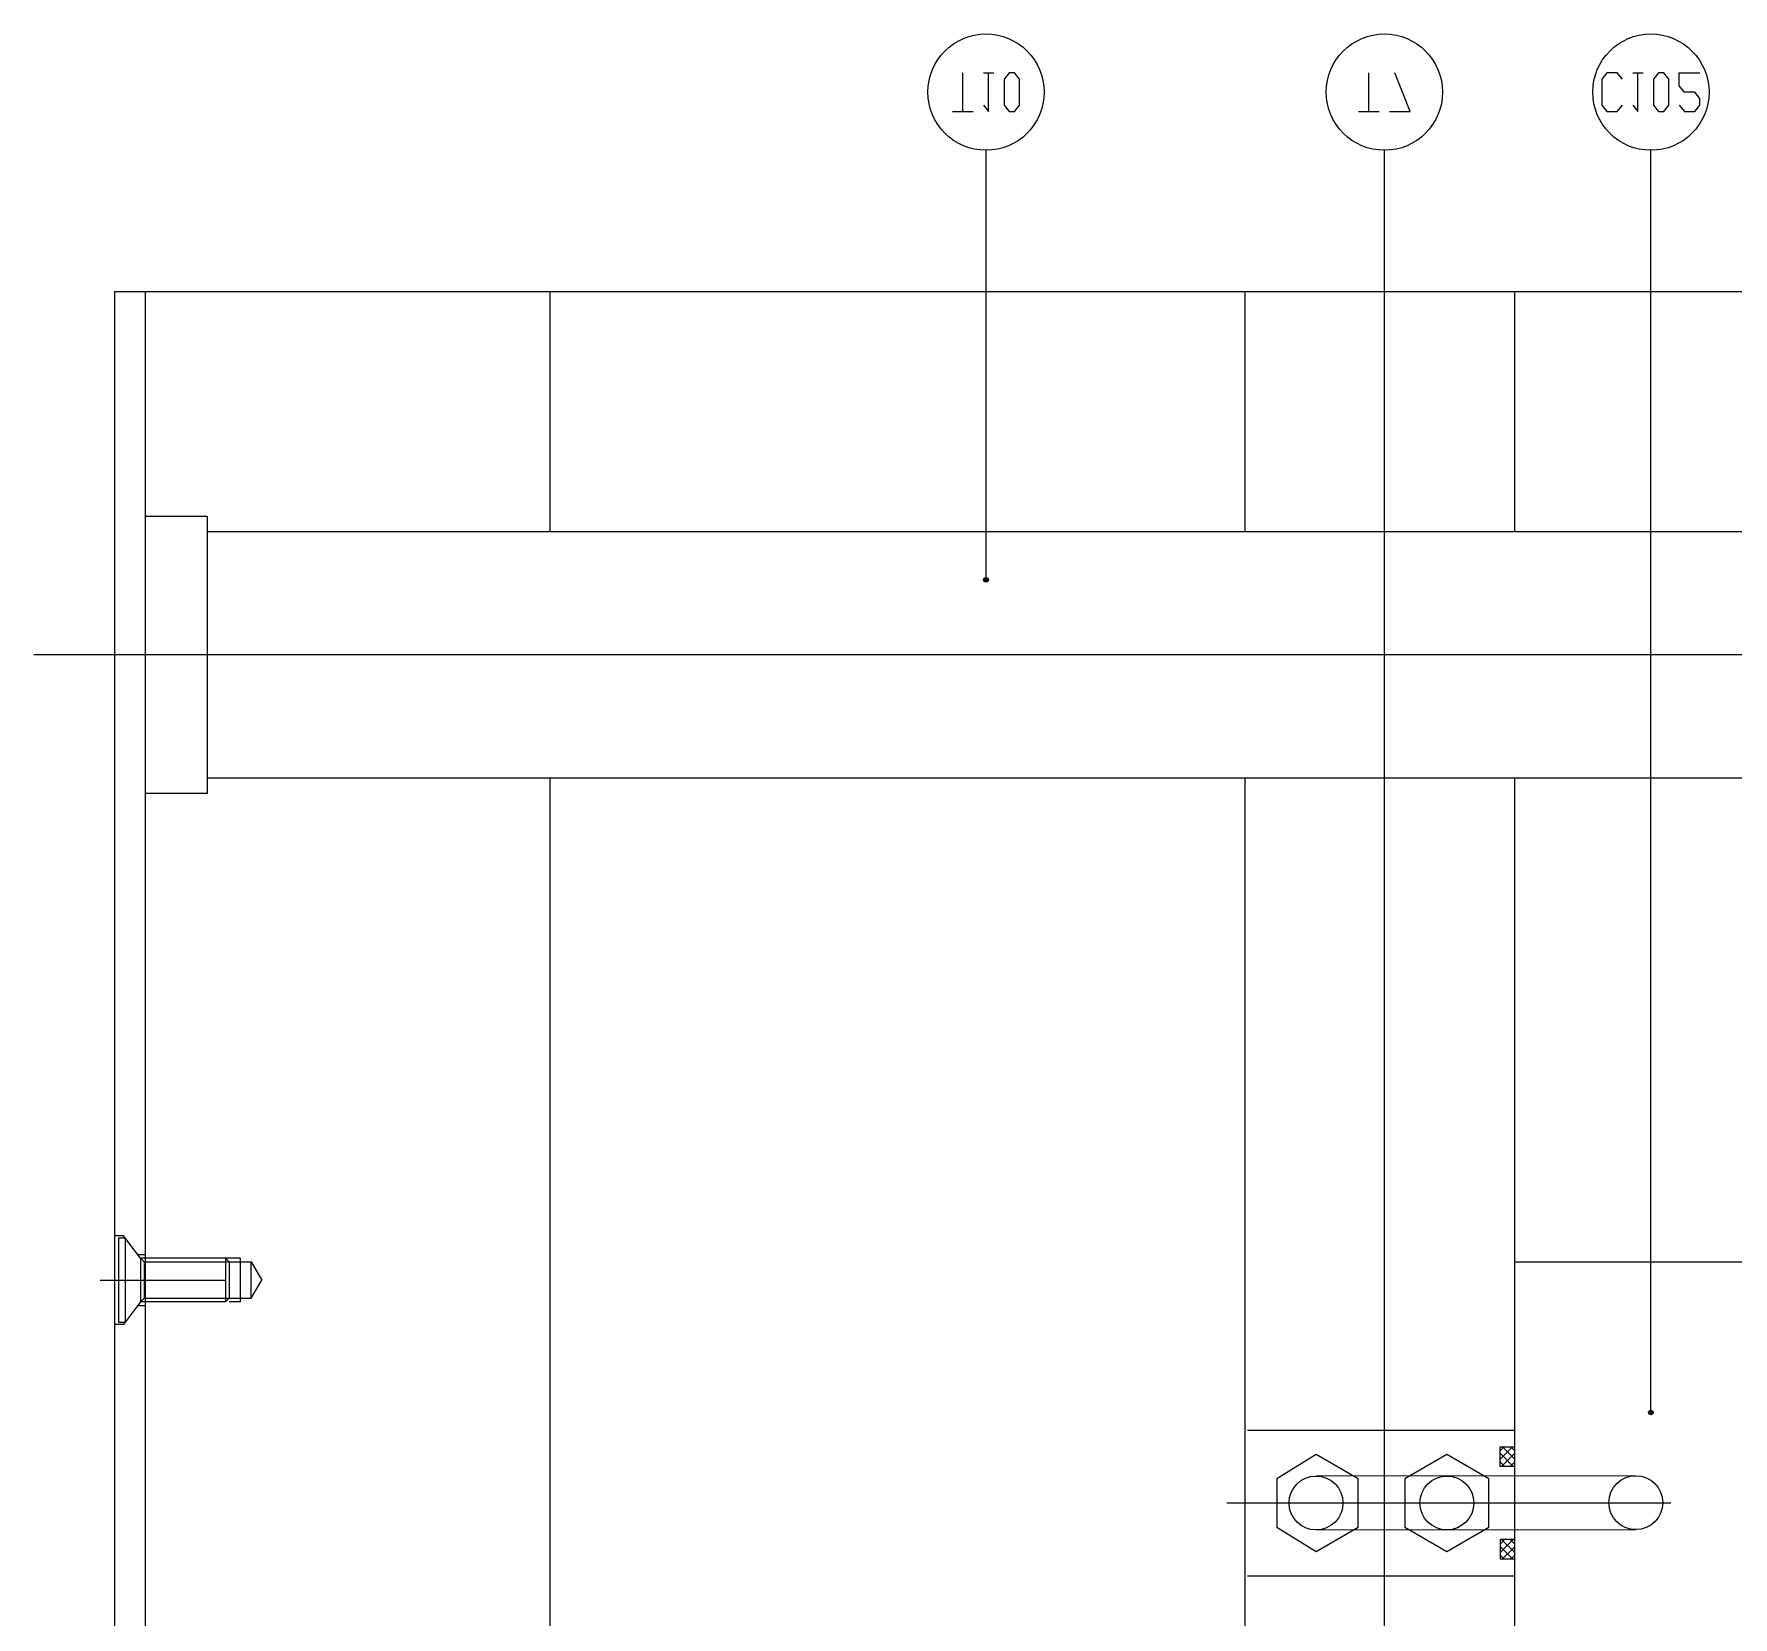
# Model space of a CAD drawing. Header units: millimetres. Extents: x -1 to 1014, y -756 to 757.
# Drawn here: x 373 to 467.2, y 332.1 to 419.8 of the extents above; entities that cross this region are included whole.
import ezdxf

# ---------------------------------------------------------------- set-up
doc = ezdxf.new("R2010")
doc.units = ezdxf.units.MM

# ---------------------------------------------------------------- blocks, each defined once
blk = doc.blocks.new('blockName2')
for points in [[(424.493, 415.543), (424.493, 417.692)], [(425.639, 415.901), (425.925, 415.543), (425.925, 417.692)], [(425.639, 417.692), (426.212, 417.692)], [(427.071, 417.692), (426.784, 417.333), (426.784, 415.901), (427.071, 415.543), (427.357, 415.543), (427.644, 415.901), (427.644, 417.333), (427.357, 417.692), (427.071, 417.692)], [(447.006, 415.543), (447.006, 417.692)], [(448.152, 415.543), (449.298, 415.543), (448.438, 417.692)], [(461.063, 417.333), (460.776, 417.692), (460.203, 417.692), (459.917, 417.333), (459.917, 415.901), (460.203, 415.543), (460.776, 415.543), (461.063, 415.901)], [(461.636, 415.901), (461.922, 415.543), (461.922, 417.692)], [(461.636, 417.692), (462.209, 417.692)], [(463.068, 417.692), (462.782, 417.333), (462.782, 415.901), (463.068, 415.543), (463.355, 415.543), (463.641, 415.901), (463.641, 417.333), (463.355, 417.692), (463.068, 417.692)], [(464.214, 415.901), (464.5, 415.543), (465.073, 415.543), (465.36, 415.901), (465.36, 416.259), (465.073, 416.617), (464.5, 416.617), (464.214, 416.975), (464.214, 417.692), (465.36, 417.692)], [(423.92, 415.543), (425.066, 415.543)], [(446.433, 415.543), (447.579, 415.543)], [(425.782, 389.856), (425.782, 413.395)], [(447.865, 298.169), (447.865, 413.395)], [(462.638, 343.714), (462.638, 413.395)], [(377.481, 231.182), (377.481, 405.569)], [(377.481, 405.569), (381.321, 405.569)], [(379.186, 231.182), (379.186, 405.569)], [(381.321, 405.569), (430.917, 405.569)], [(401.611, 392.248), (401.611, 405.569)], [(430.917, 405.569), (499.13, 405.569)], [(440.124, 405.569), (440.124, 392.248)], [(455.088, 392.248), (455.088, 405.569)], [(382.597, 393.101), (379.186, 393.101)], [(382.597, 393.101), (382.597, 377.753)], [(499.13, 392.248), (382.597, 392.248)], [(425.782, 389.721), (425.782, 389.856)], [(499.13, 385.427), (373.004, 385.427)], [(382.597, 377.753), (379.186, 377.753)], [(499.13, 378.605), (382.597, 378.605)], [(401.611, 298.19), (401.611, 378.605)], [(440.124, 378.605), (440.124, 301.144)], [(455.088, 301.097), (455.088, 378.605)], [(377.964, 353.239), (377.481, 353.239)], [(378.916, 351.99), (377.964, 353.239)], [(377.682, 353.118), (378.085, 353.118)], [(377.682, 353.118), (377.682, 348.445)], [(378.085, 348.445), (378.085, 353.118)], [(378.715, 352.192), (379.186, 352.192)], [(379.117, 351.789), (378.916, 351.99)], [(378.916, 351.99), (378.916, 349.573)], [(383.629, 351.99), (378.916, 351.99)], [(379.117, 351.789), (379.117, 349.775)], [(379.117, 351.789), (383.831, 351.789)], [(384.435, 351.99), (383.629, 351.99)], [(383.629, 351.99), (383.831, 351.789)], [(383.629, 351.99), (383.629, 349.573)], [(383.831, 351.789), (385.039, 351.789)], [(383.831, 351.789), (383.831, 349.775)], [(384.435, 351.99), (384.435, 349.573)], [(385.039, 351.789), (385.644, 350.782)], [(385.039, 349.775), (385.039, 351.789)], [(491.064, 351.77), (455.088, 351.77)], [(376.675, 350.782), (383.629, 350.782)], [(385.039, 349.775), (385.644, 350.782)], [(378.916, 349.573), (377.964, 348.324)], [(379.117, 349.775), (378.916, 349.573)], [(383.629, 349.573), (378.916, 349.573)], [(379.117, 349.775), (383.831, 349.775)], [(383.629, 349.573), (383.831, 349.775)], [(383.831, 349.775), (385.039, 349.775)], [(384.435, 349.573), (383.831, 349.573)], [(378.715, 349.372), (379.186, 349.372)], [(377.964, 348.324), (377.481, 348.324)], [(377.682, 348.445), (378.085, 348.445)], [(462.638, 343.58), (462.638, 343.714)], [(440.285, 342.456), (455.088, 342.456)], [(446.403, 339.771), (444.077, 341.114), (441.912, 339.771), (441.912, 337.085), (444.077, 335.742), (446.403, 337.085), (446.403, 339.771)], [(453.654, 339.771), (451.328, 341.114), (449.002, 339.771), (449.002, 337.085), (451.328, 335.742), (453.654, 337.085), (453.654, 339.771)], [(454.282, 340.849), (454.966, 341.532)], [(454.282, 341.324), (454.491, 341.532)], [(454.282, 341.532), (455.088, 341.532)], [(454.282, 340.458), (454.282, 341.532)], [(455.006, 340.458), (454.282, 341.182)], [(454.366, 340.458), (455.088, 341.18)], [(455.088, 340.851), (454.407, 341.532)], [(455.088, 341.326), (454.881, 341.532)], [(454.531, 340.458), (454.282, 340.707)], [(455.088, 340.458), (454.282, 340.458)], [(454.841, 340.458), (455.088, 340.705)], [(461.802, 339.938), (444.075, 339.921)], [(439.129, 338.428), (463.744, 338.428)], [(444.077, 336.935), (461.802, 336.952)], [(454.531, 336.398), (454.282, 336.148)], [(455.006, 336.398), (454.282, 335.674)], [(454.282, 336.398), (454.282, 335.323)], [(455.088, 336.398), (454.282, 336.398)], [(454.366, 336.398), (455.088, 335.676)], [(454.841, 336.398), (455.088, 336.151)], [(454.282, 336.007), (454.966, 335.323)], [(454.282, 335.532), (454.491, 335.323)], [(454.282, 335.323), (455.088, 335.323)], [(455.088, 336.005), (454.407, 335.323)], [(455.088, 335.53), (454.881, 335.323)], [(440.285, 334.399), (455.088, 334.399)]]:
    blk.add_lwpolyline(points)
for points in [[(425.648, 389.587), (425.687, 389.682), (425.782, 389.587), (425.782, 389.587)], [(425.687, 389.492), (425.648, 389.587), (425.782, 389.587), (425.782, 389.587)], [(425.687, 389.682), (425.782, 389.721), (425.782, 389.587), (425.782, 389.587)], [(425.782, 389.453), (425.687, 389.492), (425.782, 389.587), (425.782, 389.587)], [(425.782, 389.721), (425.877, 389.682), (425.782, 389.587), (425.782, 389.587)], [(425.877, 389.682), (425.916, 389.587), (425.782, 389.587), (425.782, 389.587)], [(425.916, 389.587), (425.877, 389.492), (425.782, 389.587), (425.782, 389.587)], [(425.877, 389.492), (425.782, 389.453), (425.782, 389.587), (425.782, 389.587)], [(462.504, 343.446), (462.543, 343.541), (462.638, 343.446), (462.638, 343.446)], [(462.543, 343.351), (462.504, 343.446), (462.638, 343.446), (462.638, 343.446)], [(462.543, 343.541), (462.638, 343.58), (462.638, 343.446), (462.638, 343.446)], [(462.638, 343.312), (462.543, 343.351), (462.638, 343.446), (462.638, 343.446)], [(462.638, 343.58), (462.733, 343.541), (462.638, 343.446), (462.638, 343.446)], [(462.733, 343.541), (462.773, 343.446), (462.638, 343.446), (462.638, 343.446)], [(462.773, 343.446), (462.733, 343.351), (462.638, 343.446), (462.638, 343.446)], [(462.733, 343.351), (462.638, 343.312), (462.638, 343.446), (462.638, 343.446)]]:
    blk.add_lwpolyline(points, close=True)
for centre, radius in [((425.782, 416.617), 3.2228), ((447.865, 416.617), 3.2228), ((462.638, 416.617), 3.2228), ((444.077, 338.428), 1.4932), ((451.328, 338.428), 1.4932), ((461.802, 338.445), 1.4932), ((461.802, 338.445), 1.4932)]:
    blk.add_circle(centre, radius)

msp = doc.modelspace()

# ---------------------------------------------------------------- block references
msp.add_blockref('blockName2', (0, 0))

doc.saveas('drawing.dxf')
